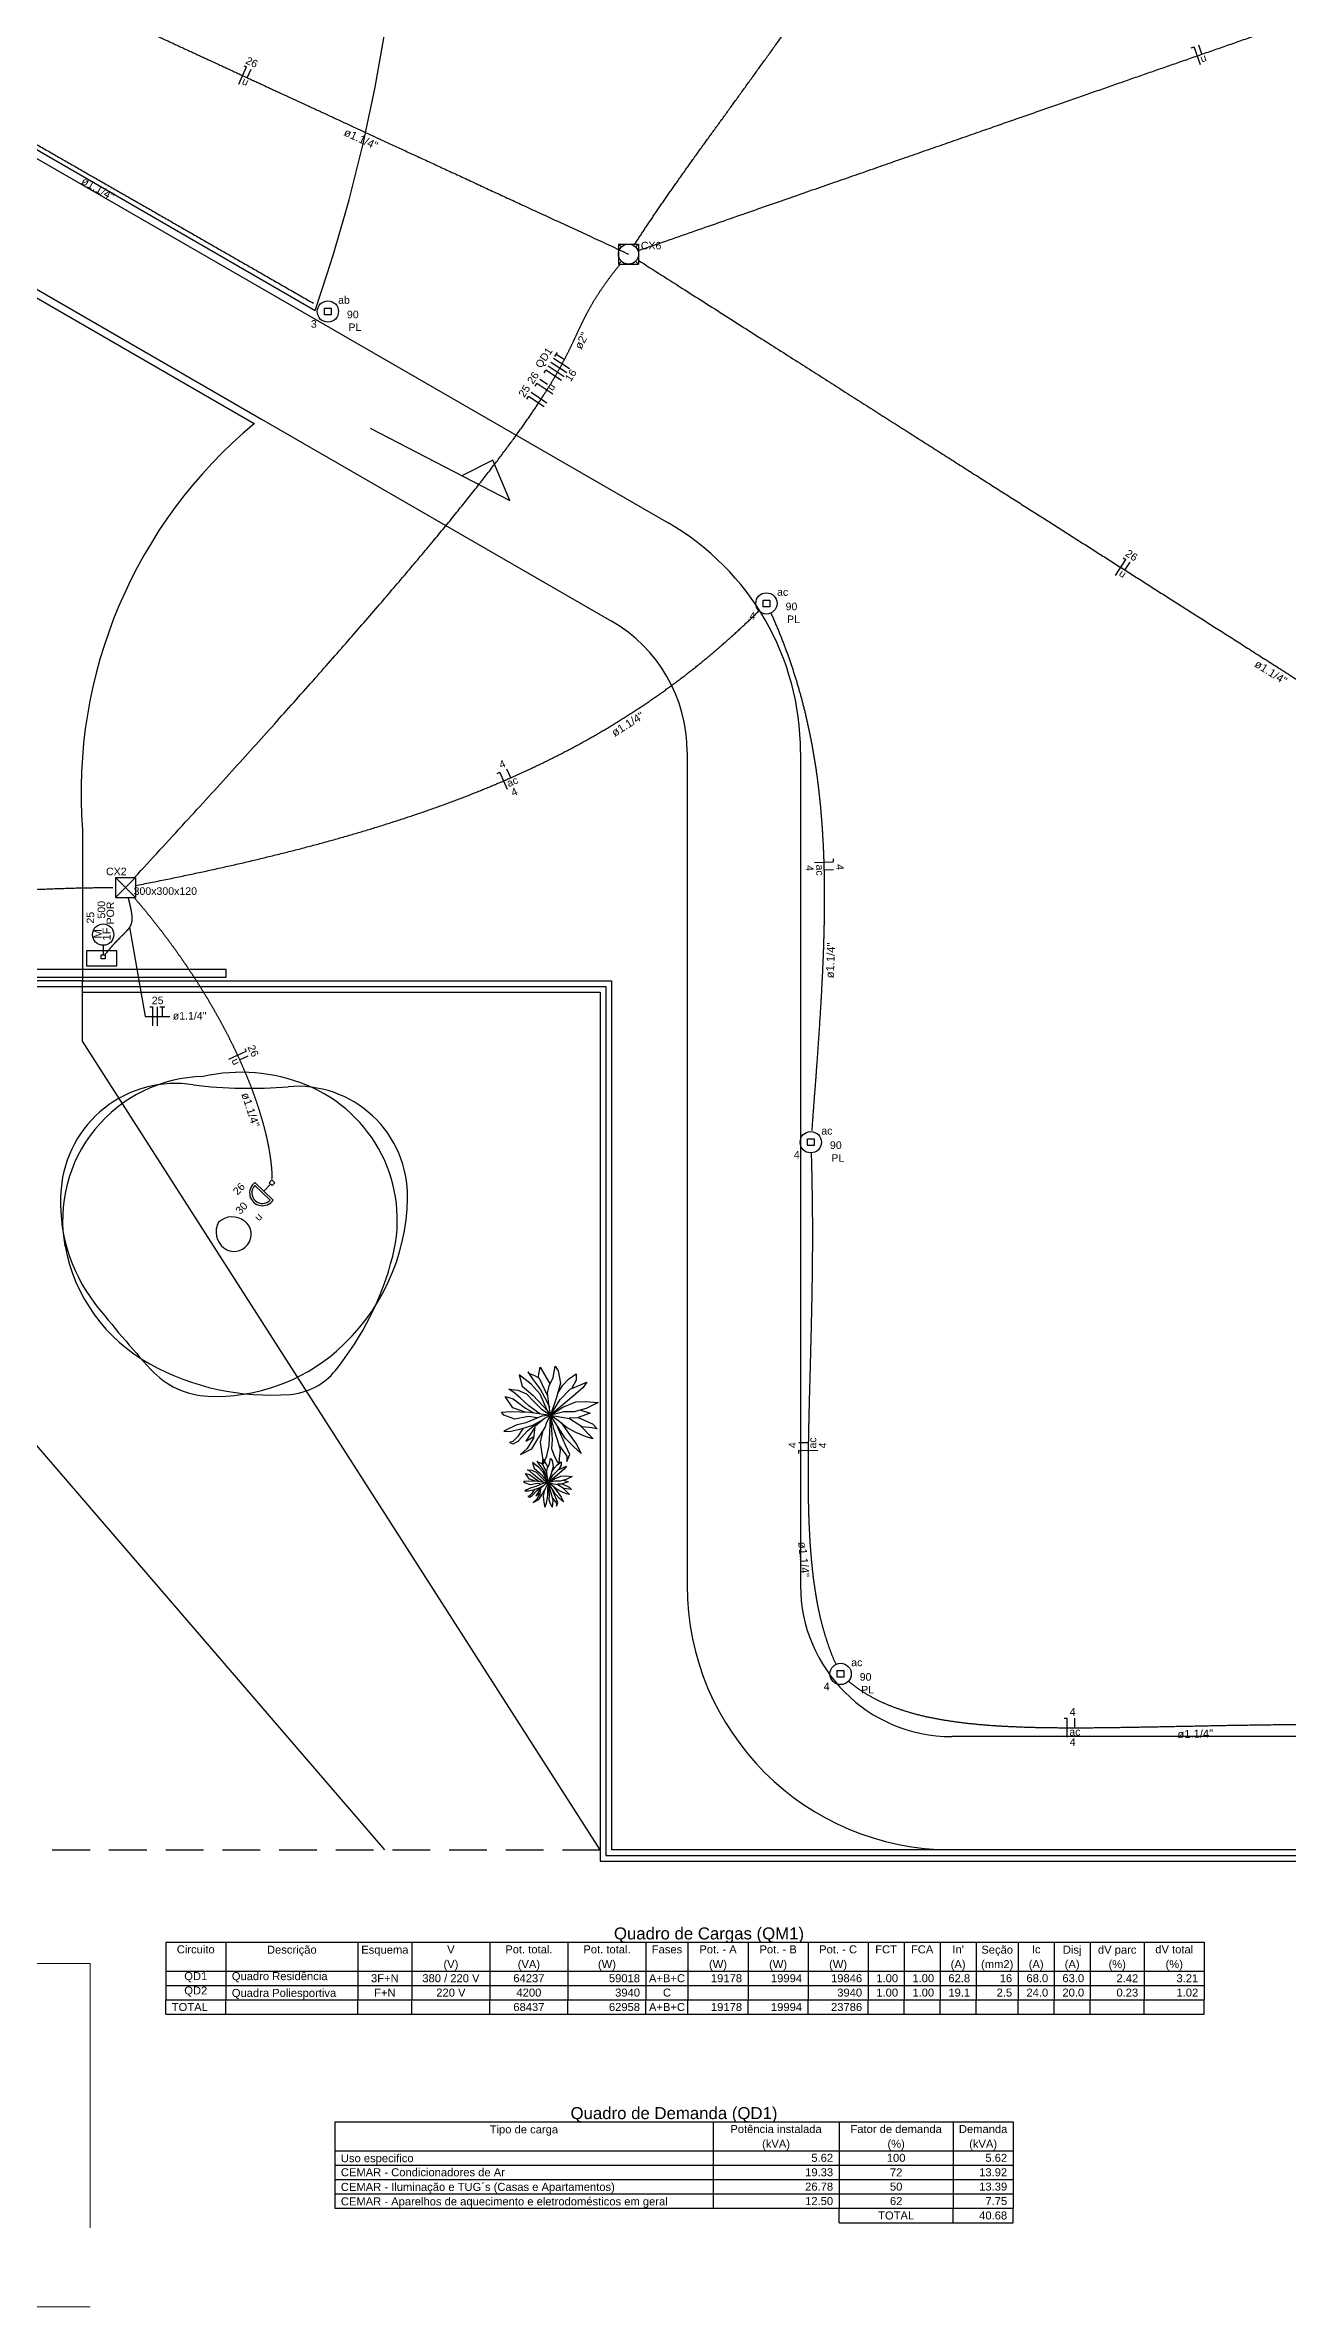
# Model space of a CAD drawing. Header units: millimetres. Extents: x -4.7 to 81.4, y -19.1 to 41.2.
# Drawn here: x 20 to 36.44, y -18.29 to 11.65 of the extents above; entities that cross this region are included whole.
import ezdxf

# ---------------------------------------------------------------- set-up
doc = ezdxf.new("R2010")
doc.units = ezdxf.units.MM
doc.header["$MEASUREMENT"] = 0
doc.linetypes.add('Dashed', pattern=[0.75, 0.5, -0.25])
doc.layers.get('0').update_dxf_attribs({"color": 1})
for name, color, linetype, lineweight in [('1', 1, 'Continuous', 30), ('2', 1, 'Continuous', 30), ('3', 1, 'Continuous', 30), ('DI-Linhas do quadro', 2, 'Continuous', 30), ('DI-Pontilhado', 2, 'Continuous', 20), ('DI-Textos do quadro', 2, 'Continuous', 20), ('DI-Título do quadro', 2, 'Continuous', 30), ('EL-Condutos', 4, 'Continuous', 30), ('EL-Fios', 2, 'Continuous', 30), ('EL-Pontos', 2, 'Continuous', 30), ('EL-Textos condutos', 2, 'Continuous', 30), ('EL-Textos fios', 2, 'Continuous', 30), ('EL-Textos pontos', 2, 'Continuous', 30), ('LAYOUT 2', 1, 'Continuous', 30), ('LOTE', 1, 'Continuous', 30), ('P-SIMBOL', 3, 'Continuous', 30), ('PROJECAO', 1, 'Continuous', 30)]:
    doc.layers.add(name, color=color, linetype=linetype, lineweight=lineweight)
doc.styles.add('Arial', font='arial.ttf')

msp = doc.modelspace()

# ---------------------------------------------------------------- linework, layer by layer
for centre, radius, start, end in [((22.126, -3.903), 1.899, 91.1676, 190.455), ((22.59, -4.249), 2.301, 68.1526, 102.615), ((21.722, -3.616), 1.52, 81.1087, 175.31), ((22.7, 3.853), 6.013, 262.9, 274.876), ((23.335, -3.59), 1.457, 359.075, 94.8756), ((22.729, -3.903), 1.927, 345.609, 68.1526), ((22.391, -3.671), 2.192, 175.31, 217.43), ((22.471, -4.127), 0.266, 51.6826, 133.043), ((22.048, -3.569), 2.744, 311.077, 359.075), ((22.523, -4.06), 0.266, 151.279, 232.679), ((22.498, -4.094), 0.224, 232.679, 51.6826), ((22.472, -3.839), 2.25, 190.455, 241.042), ((20.728, -3.389), 3.993, 321.159, 345.609), ((33.639, 5.258), 16.553, 218.31, 222.296), ((22.251, -3.802), 2.435, 267.688, 311.077), ((22.979, -2.921), 3.299, 241.042, 274.479), ((22.197, -5.152), 1.083, 222.296, 267.688), ((23.17, -5.356), 0.857, 274.479, 321.159)]:
    msp.add_arc(centre, radius, start, end)
at = {"layer": '1', "linetype": 'Continuous'}
for p, q in [((14.491, 13.377), (23.568, 8.136)), ((14.491, 13.261), (24.343, 7.573)), ((14.491, 11.529), (22.858, 6.698)), ((14.491, 11.414), (22.764, 6.637)), ((24.343, 7.573), (28.241, 5.323)), ((22.858, 6.698), (27.491, 4.023)), ((28.491, 2.291), (28.491, -8.739)), ((29.991, 2.291), (29.991, -8.739)), ((20.491, 1.261), (20.491, -0.739)), ((20.491, -0.739), (16.991, -0.739)), ((48.991, -10.739), (31.991, -10.739))]:
    msp.add_line(p, q, dxfattribs=at)
at = {"layer": '1'}
for p, q in [((26.426, -6.075), (26.267, -5.953)), ((26.267, -5.953), (26.309, -6.104)), ((26.411, -5.938), (26.384, -5.913)), ((26.384, -5.913), (26.452, -6.02)), ((26.477, -5.963), (26.411, -5.938)), ((26.539, -6.002), (26.477, -5.963)), ((26.52, -5.99), (26.545, -5.852)), ((26.545, -5.852), (26.672, -6.072)), ((26.719, -5.988), (26.745, -5.839)), ((26.745, -5.839), (26.786, -5.9)), ((26.786, -5.9), (26.814, -6.061)), ((26.919, -6.009), (27.023, -5.937)), ((27.023, -5.937), (27.023, -6.023)), ((26.184, -6.387), (26.081, -6.24)), ((26.081, -6.24), (26.191, -6.27)), ((26.195, -6.18), (26.13, -6.142)), ((26.13, -6.142), (26.251, -6.153)), ((26.191, -6.27), (26.353, -6.392)), ((26.282, -6.256), (26.195, -6.18)), ((26.251, -6.153), (26.364, -6.205)), ((26.397, -6.36), (26.282, -6.256)), ((26.309, -6.104), (26.45, -6.219)), ((26.364, -6.205), (26.468, -6.31)), ((26.545, -6.209), (26.426, -6.075)), ((26.45, -6.219), (26.65, -6.435)), ((26.452, -6.02), (26.547, -6.143)), ((26.642, -6.227), (26.539, -6.002)), ((26.635, -6.41), (26.545, -6.209)), ((26.547, -6.143), (26.632, -6.296)), ((26.641, -6.194), (26.665, -6.098)), ((26.661, -6.337), (26.641, -6.194)), ((26.665, -6.098), (26.719, -5.988)), ((26.981, -6.236), (26.682, -6.487)), ((26.764, -6.251), (26.682, -6.487)), ((26.682, -6.487), (26.811, -6.279)), ((26.814, -6.061), (26.764, -6.251)), ((26.779, -6.196), (26.847, -6.088)), ((26.811, -6.279), (26.944, -6.14)), ((26.847, -6.088), (26.919, -6.009)), ((26.944, -6.14), (27.165, -6.048)), ((27.023, -6.023), (26.965, -6.129)), ((27.112, -6.122), (26.981, -6.236)), ((27.165, -6.048), (27.112, -6.122)), ((26.034, -6.447), (26.156, -6.435)), ((26.065, -6.485), (26.034, -6.447)), ((26.209, -6.539), (26.065, -6.485)), ((26.156, -6.435), (26.411, -6.447)), ((26.349, -6.444), (26.184, -6.387)), ((26.392, -6.505), (26.209, -6.539)), ((26.353, -6.392), (26.452, -6.451)), ((26.569, -6.497), (26.357, -6.586)), ((26.378, -6.692), (26.51, -6.584)), ((26.512, -6.521), (26.392, -6.505)), ((26.543, -6.467), (26.397, -6.36)), ((26.411, -6.447), (26.682, -6.487)), ((26.448, -6.617), (26.578, -6.549)), ((26.468, -6.31), (26.56, -6.401)), ((26.603, -6.529), (26.475, -6.635)), ((26.56, -6.401), (26.682, -6.487)), ((26.682, -6.487), (26.569, -6.497)), ((26.682, -6.487), (26.603, -6.529)), ((26.611, -6.649), (26.634, -6.577)), ((26.632, -6.296), (26.668, -6.38)), ((26.634, -6.577), (26.682, -6.487)), ((26.682, -6.487), (26.635, -6.41)), ((26.682, -6.487), (26.661, -6.337)), ((26.673, -6.717), (26.682, -6.487)), ((26.682, -6.487), (26.847, -6.38)), ((26.86, -6.442), (26.682, -6.487)), ((26.682, -6.487), (26.936, -6.529)), ((26.795, -6.563), (26.682, -6.487)), ((26.879, -6.789), (26.682, -6.487)), ((26.682, -6.487), (26.704, -6.812)), ((26.732, -6.678), (26.682, -6.487)), ((26.889, -6.645), (26.795, -6.563)), ((26.847, -6.38), (27.02, -6.311)), ((26.997, -6.44), (26.86, -6.442)), ((27.051, -6.521), (26.93, -6.526)), ((26.936, -6.529), (27.104, -6.639)), ((27.155, -6.399), (26.997, -6.44)), ((27.02, -6.311), (27.146, -6.304)), ((27.207, -6.461), (27.051, -6.518)), ((27.051, -6.518), (27.237, -6.599)), ((27.083, -6.42), (27.207, -6.461)), ((27.146, -6.304), (27.313, -6.318)), ((27.313, -6.318), (27.155, -6.399)), ((26.093, -6.683), (26.065, -6.704)), ((26.065, -6.704), (26.161, -6.697)), ((26.228, -6.62), (26.093, -6.683)), ((26.183, -6.836), (26.139, -6.847)), ((26.139, -6.847), (26.191, -6.863)), ((26.161, -6.697), (26.31, -6.663)), ((26.245, -6.774), (26.183, -6.836)), ((26.191, -6.863), (26.256, -6.828)), ((26.357, -6.586), (26.228, -6.62)), ((26.323, -6.659), (26.245, -6.774)), ((26.256, -6.828), (26.378, -6.692)), ((26.31, -6.663), (26.448, -6.617)), ((26.473, -6.654), (26.357, -6.829)), ((26.357, -6.829), (26.464, -6.766)), ((26.459, -6.788), (26.373, -6.929)), ((26.435, -6.931), (26.514, -6.801)), ((26.475, -6.635), (26.459, -6.788)), ((26.514, -6.801), (26.551, -6.748)), ((26.576, -6.707), (26.548, -6.843)), ((26.548, -6.843), (26.566, -6.997)), ((26.551, -6.748), (26.611, -6.649)), ((26.665, -6.886), (26.669, -6.796)), ((26.669, -6.796), (26.673, -6.717)), ((26.704, -6.812), (26.697, -6.929)), ((26.779, -6.826), (26.732, -6.678)), ((26.882, -6.884), (26.757, -6.602)), ((26.816, -6.943), (26.779, -6.826)), ((26.825, -6.589), (26.945, -6.756)), ((26.985, -6.901), (26.879, -6.789)), ((27.02, -6.716), (26.889, -6.645)), ((26.945, -6.756), (27.022, -6.864)), ((27.166, -6.776), (27.02, -6.716)), ((27.022, -6.864), (27.088, -6.993)), ((27.072, -6.618), (27.246, -6.8)), ((27.228, -6.654), (27.104, -6.639)), ((27.246, -6.8), (27.166, -6.776)), ((27.301, -6.666), (27.228, -6.654)), ((27.237, -6.599), (27.301, -6.666)), ((26.373, -6.929), (26.284, -7.007)), ((26.284, -7.007), (26.435, -6.931)), ((26.525, -7.175), (26.445, -7.113)), ((26.445, -7.113), (26.466, -7.189)), ((26.517, -7.106), (26.503, -7.093)), ((26.503, -7.093), (26.537, -7.147)), ((26.55, -7.119), (26.517, -7.106)), ((26.584, -7.242), (26.525, -7.175)), ((26.537, -7.147), (26.585, -7.209)), ((26.581, -7.138), (26.55, -7.119)), ((26.566, -6.997), (26.589, -7.131)), ((26.572, -7.132), (26.584, -7.063)), ((26.633, -7.251), (26.581, -7.138)), ((26.584, -7.063), (26.647, -7.173)), ((26.589, -7.131), (26.633, -7.024)), ((26.633, -7.024), (26.665, -6.886)), ((26.644, -7.186), (26.671, -7.131)), ((26.671, -7.131), (26.684, -7.057)), ((26.684, -7.057), (26.704, -7.087)), ((26.718, -7.168), (26.693, -7.263)), ((26.697, -6.929), (26.727, -7.011)), ((26.701, -7.235), (26.735, -7.181)), ((26.704, -7.087), (26.718, -7.168)), ((26.727, -7.011), (26.772, -7.105)), ((26.735, -7.181), (26.771, -7.142)), ((26.771, -7.142), (26.823, -7.105)), ((26.772, -7.105), (26.797, -7.132)), ((26.783, -7.207), (26.894, -7.161)), ((26.823, -7.148), (26.794, -7.201)), ((26.797, -7.132), (26.803, -7.059)), ((26.8, -6.893), (26.897, -7.029)), ((26.803, -7.059), (26.816, -6.943)), ((26.823, -7.105), (26.823, -7.148)), ((26.894, -7.161), (26.867, -7.198)), ((26.939, -7.008), (26.882, -6.884)), ((26.897, -7.029), (26.899, -7.101)), ((26.899, -7.101), (26.939, -7.008)), ((27.088, -6.993), (26.985, -6.901)), ((26.328, -7.361), (26.389, -7.354)), ((26.344, -7.38), (26.328, -7.361)), ((26.416, -7.407), (26.344, -7.38)), ((26.358, -7.479), (26.344, -7.489)), ((26.403, -7.331), (26.352, -7.257)), ((26.352, -7.257), (26.407, -7.272)), ((26.425, -7.447), (26.358, -7.479)), ((26.409, -7.227), (26.377, -7.208)), ((26.377, -7.208), (26.437, -7.214)), ((26.389, -7.354), (26.517, -7.361)), ((26.392, -7.486), (26.467, -7.469)), ((26.486, -7.359), (26.403, -7.331)), ((26.407, -7.272), (26.488, -7.333)), ((26.452, -7.265), (26.409, -7.227)), ((26.508, -7.39), (26.416, -7.407)), ((26.49, -7.43), (26.425, -7.447)), ((26.473, -7.466), (26.434, -7.524)), ((26.437, -7.214), (26.494, -7.24)), ((26.51, -7.317), (26.452, -7.265)), ((26.466, -7.189), (26.536, -7.247)), ((26.467, -7.469), (26.535, -7.446)), ((26.488, -7.333), (26.537, -7.363)), ((26.596, -7.386), (26.49, -7.43)), ((26.548, -7.464), (26.49, -7.552)), ((26.494, -7.24), (26.546, -7.292)), ((26.5, -7.483), (26.566, -7.429)), ((26.567, -7.398), (26.508, -7.39)), ((26.583, -7.37), (26.51, -7.317)), ((26.517, -7.361), (26.652, -7.381)), ((26.535, -7.446), (26.601, -7.412)), ((26.536, -7.247), (26.637, -7.355)), ((26.549, -7.454), (26.541, -7.531)), ((26.546, -7.292), (26.591, -7.337)), ((26.613, -7.401), (26.549, -7.454)), ((26.629, -7.342), (26.584, -7.242)), ((26.585, -7.209), (26.627, -7.285)), ((26.587, -7.511), (26.617, -7.462)), ((26.591, -7.337), (26.652, -7.381)), ((26.652, -7.381), (26.596, -7.386)), ((26.652, -7.381), (26.613, -7.401)), ((26.617, -7.462), (26.629, -7.426)), ((26.627, -7.285), (26.645, -7.327)), ((26.652, -7.381), (26.629, -7.342)), ((26.629, -7.426), (26.652, -7.381)), ((26.632, -7.234), (26.644, -7.186)), ((26.642, -7.305), (26.632, -7.234)), ((26.652, -7.381), (26.642, -7.305)), ((26.648, -7.495), (26.652, -7.381)), ((26.802, -7.255), (26.652, -7.381)), ((26.693, -7.263), (26.652, -7.381)), ((26.652, -7.381), (26.717, -7.277)), ((26.652, -7.381), (26.735, -7.327)), ((26.741, -7.358), (26.652, -7.381)), ((26.652, -7.381), (26.78, -7.402)), ((26.709, -7.419), (26.652, -7.381)), ((26.751, -7.531), (26.652, -7.381)), ((26.652, -7.381), (26.664, -7.543)), ((26.677, -7.476), (26.652, -7.381)), ((26.701, -7.55), (26.677, -7.476)), ((26.753, -7.579), (26.69, -7.438)), ((26.756, -7.459), (26.709, -7.419)), ((26.717, -7.277), (26.783, -7.207)), ((26.724, -7.432), (26.784, -7.515)), ((26.735, -7.327), (26.821, -7.293)), ((26.81, -7.357), (26.741, -7.358)), ((26.821, -7.495), (26.756, -7.459)), ((26.837, -7.398), (26.776, -7.4)), ((26.78, -7.402), (26.864, -7.457)), ((26.867, -7.198), (26.802, -7.255)), ((26.889, -7.336), (26.81, -7.357)), ((26.821, -7.293), (26.885, -7.289)), ((26.915, -7.368), (26.837, -7.396)), ((26.837, -7.396), (26.93, -7.437)), ((26.848, -7.446), (26.934, -7.537)), ((26.853, -7.347), (26.915, -7.368)), ((26.925, -7.464), (26.864, -7.457)), ((26.885, -7.289), (26.968, -7.296)), ((26.968, -7.296), (26.889, -7.336)), ((26.962, -7.47), (26.925, -7.464)), ((26.93, -7.437), (26.962, -7.47)), ((26.344, -7.489), (26.392, -7.486)), ((26.403, -7.555), (26.381, -7.561)), ((26.381, -7.561), (26.407, -7.569)), ((26.434, -7.524), (26.403, -7.555)), ((26.407, -7.569), (26.439, -7.551)), ((26.439, -7.551), (26.5, -7.483)), ((26.498, -7.602), (26.454, -7.641)), ((26.454, -7.641), (26.529, -7.603)), ((26.49, -7.552), (26.543, -7.52)), ((26.541, -7.531), (26.498, -7.602)), ((26.529, -7.603), (26.568, -7.538)), ((26.568, -7.538), (26.587, -7.511)), ((26.599, -7.49), (26.586, -7.558)), ((26.586, -7.558), (26.595, -7.635)), ((26.595, -7.635), (26.606, -7.702)), ((26.606, -7.702), (26.628, -7.649)), ((26.628, -7.649), (26.644, -7.58)), ((26.644, -7.58), (26.646, -7.535)), ((26.646, -7.535), (26.648, -7.495)), ((26.664, -7.543), (26.66, -7.602)), ((26.66, -7.602), (26.675, -7.643)), ((26.675, -7.643), (26.697, -7.69)), ((26.697, -7.69), (26.71, -7.703)), ((26.719, -7.609), (26.701, -7.55)), ((26.71, -7.703), (26.713, -7.667)), ((26.711, -7.584), (26.76, -7.651)), ((26.713, -7.667), (26.719, -7.609)), ((26.804, -7.587), (26.751, -7.531)), ((26.781, -7.641), (26.753, -7.579)), ((26.76, -7.651), (26.761, -7.688)), ((26.761, -7.688), (26.781, -7.641)), ((26.784, -7.515), (26.822, -7.569)), ((26.856, -7.634), (26.804, -7.587)), ((26.895, -7.525), (26.821, -7.495)), ((26.822, -7.569), (26.856, -7.634)), ((26.934, -7.537), (26.895, -7.525))]:
    msp.add_line(p, q, dxfattribs=at)
at = {"layer": '1', "linetype": 'Continuous'}
for centre, radius, start, end in [((3.139, 15.21), 21.619, 340.9, 2.5214), ((26.82, 1.754), 6.348, 129.71, 184.45), ((26.491, 2.291), 3.5, 0, 60), ((26.491, 2.291), 2, 0, 60), ((31.991, -8.739), 3.5, 180, 270), ((31.991, -8.739), 2, 180, 270)]:
    msp.add_arc(centre, radius, start, end, dxfattribs=at)
at = {"layer": '2', "linetype": 'Continuous'}
for points in [[(22.391, -0.689), (22.391, -0.589), (18.591, -0.589), (18.591, -0.689), (22.391, -0.689)], [(20.943, -0.539), (20.943, -0.339), (20.543, -0.339), (20.543, -0.539), (20.943, -0.539)]]:
    msp.add_lwpolyline(points, close=True, dxfattribs=at)
at = {"layer": '3'}
for p, q in [((20.491, -0.889), (20.491, -0.739)), ((52.491, -12.239), (27.491, -12.239)), ((52.491, -12.239), (27.491, -12.239))]:
    msp.add_line(p, q, dxfattribs=at)
for points in [[(20.491, -0.889), (27.341, -0.889), (27.341, -12.389), (52.641, -12.389), (52.641, 39.411)], [(20.491, -0.739), (27.491, -0.739), (27.491, -12.239)]]:
    msp.add_lwpolyline(points, dxfattribs=at)
at = {"layer": 'DI-Linhas do quadro', "linetype": 'Continuous'}
for p, q in [((21.592, -13.462), (35.333, -13.462)), ((21.592, -13.462), (21.592, -14.225)), ((22.387, -13.462), (22.387, -14.225)), ((24.134, -13.462), (24.134, -14.225)), ((24.849, -13.462), (24.849, -14.225)), ((25.881, -13.462), (25.881, -14.225)), ((26.914, -13.462), (26.914, -14.225)), ((27.946, -13.462), (27.946, -14.225)), ((28.502, -13.462), (28.502, -14.225)), ((29.296, -13.462), (29.296, -14.225)), ((30.091, -13.462), (30.091, -14.225)), ((30.885, -13.462), (30.885, -14.225)), ((31.362, -13.462), (31.362, -14.225)), ((31.838, -13.462), (31.838, -14.225)), ((32.315, -13.462), (32.315, -14.225)), ((32.871, -13.462), (32.871, -14.225)), ((33.347, -13.462), (33.347, -14.225)), ((33.824, -13.462), (33.824, -14.225)), ((34.539, -13.462), (34.539, -14.225)), ((35.333, -13.462), (35.333, -14.225)), ((21.592, -13.843), (35.333, -13.843)), ((21.592, -14.034), (35.333, -14.034)), ((21.592, -14.225), (35.333, -14.225)), ((21.592, -14.415), (21.592, -14.225)), ((21.592, -14.415), (21.592, -14.225)), ((22.387, -14.415), (22.387, -14.225)), ((24.134, -14.415), (24.134, -14.225)), ((24.849, -14.415), (24.849, -14.225)), ((25.881, -14.415), (25.881, -14.225)), ((26.914, -14.415), (26.914, -14.225)), ((27.946, -14.415), (27.946, -14.225)), ((28.502, -14.415), (28.502, -14.225)), ((29.296, -14.415), (29.296, -14.225)), ((30.091, -14.415), (30.091, -14.225)), ((30.885, -14.415), (30.885, -14.225)), ((31.362, -14.415), (31.362, -14.225)), ((31.838, -14.415), (31.838, -14.225)), ((32.315, -14.415), (32.315, -14.225)), ((32.871, -14.415), (32.871, -14.225)), ((33.347, -14.415), (33.347, -14.225)), ((33.824, -14.415), (33.824, -14.225)), ((34.539, -14.415), (34.539, -14.225)), ((35.333, -14.415), (35.333, -14.225)), ((21.592, -14.415), (35.333, -14.415)), ((23.83, -15.84), (32.805, -15.84)), ((23.83, -15.84), (23.83, -16.983)), ((28.833, -15.84), (28.833, -16.983)), ((30.501, -15.84), (30.501, -16.983)), ((32.01, -15.84), (32.01, -16.983)), ((32.805, -15.84), (32.805, -16.983)), ((23.83, -16.221), (32.805, -16.221)), ((23.83, -16.412), (32.805, -16.412)), ((23.83, -16.602), (32.805, -16.602)), ((23.83, -16.793), (32.805, -16.793)), ((23.83, -16.983), (32.805, -16.983)), ((30.501, -17.174), (30.501, -16.983)), ((32.01, -17.174), (32.01, -16.983)), ((32.805, -17.174), (32.805, -16.983)), ((30.501, -17.174), (32.805, -17.174))]:
    msp.add_line(p, q, dxfattribs=at)
at = {"layer": 'DI-Pontilhado', "linetype": 'Dashed', "ltscale": 7}
msp.add_lwpolyline([(7.649, -18.286), (7.649, -13.743), (20.59, -13.743), (20.59, -18.286), (7.649, -18.286)], close=True, dxfattribs=at)
at = {"layer": 'EL-Condutos', "linetype": 'Dashed', "ltscale": 25}
for points, knots in [([(27.798, 9.012), (27.84, 9.077), (27.926, 9.209), (28.062, 9.41), (28.204, 9.618), (28.354, 9.832), (28.509, 10.051), (28.67, 10.276), (28.835, 10.504), (29.004, 10.737), (29.175, 10.974), (29.348, 11.212), (29.522, 11.454), (29.697, 11.696), (29.871, 11.94), (30.044, 12.184), (30.215, 12.428), (30.383, 12.671), (30.547, 12.913), (30.706, 13.153), (30.861, 13.391), (31.009, 13.625), (31.15, 13.856), (31.283, 14.083), (31.408, 14.305), (31.523, 14.522), (31.628, 14.733), (31.723, 14.937), (31.805, 15.134), (31.875, 15.324), (31.932, 15.505), (31.959, 15.625), (31.973, 15.683)], [0, 0, 0, 0, 0.231619, 0.474015, 0.726288, 0.987524, 1.256799, 1.533184, 1.815741, 2.103531, 2.395613, 2.691043, 2.988881, 3.288184, 3.588013, 3.887434, 4.185513, 4.481325, 4.773951, 5.062482, 5.346018, 5.623675, 5.894584, 6.157899, 6.4128, 6.658502, 6.894265, 7.119405, 7.333316, 7.535494, 7.72557, 7.903368, 7.903368, 7.903368, 7.903368]), ([(27.851, 8.929), (28.089, 9.012), (28.548, 9.172), (29.216, 9.405), (29.841, 9.623), (30.428, 9.827), (30.979, 10.019), (31.497, 10.2), (31.986, 10.37), (32.45, 10.532), (32.891, 10.686), (33.312, 10.833), (33.718, 10.974), (34.111, 11.111), (34.494, 11.245), (34.871, 11.376), (35.245, 11.506), (35.619, 11.637), (35.997, 11.769), (36.381, 11.903), (36.776, 12.04), (37.184, 12.183), (37.609, 12.331), (38.054, 12.486), (38.522, 12.649), (39.017, 12.821), (39.541, 13.004), (40.098, 13.198), (40.691, 13.405), (41.324, 13.626), (42, 13.862), (42.465, 14.024), (42.706, 14.107)], [0, 0, 0, 0, 0.75411, 1.460049, 2.12128, 2.741267, 3.323474, 3.871364, 4.388401, 4.878049, 5.343771, 5.789031, 6.217292, 6.632019, 7.036674, 7.434722, 7.829626, 8.22485, 8.623857, 9.030112, 9.447077, 9.878216, 10.326994, 10.796873, 11.291317, 11.813791, 12.367757, 12.956679, 13.584022, 14.253247, 14.96782, 15.731204, 15.731204, 15.731204, 15.731204]), ([(14.162, 13.614), (14.277, 13.548), (14.503, 13.418), (14.84, 13.225), (15.171, 13.035), (15.497, 12.848), (15.818, 12.664), (16.135, 12.482), (16.448, 12.303), (16.757, 12.125), (17.063, 11.95), (17.366, 11.776), (17.667, 11.603), (17.967, 11.431), (18.265, 11.26), (18.562, 11.09), (18.859, 10.92), (19.156, 10.749), (19.453, 10.579), (19.75, 10.408), (20.05, 10.236), (20.35, 10.064), (20.653, 9.89), (20.959, 9.715), (21.268, 9.538), (21.58, 9.359), (21.895, 9.178), (22.216, 8.994), (22.541, 8.807), (22.871, 8.618), (23.207, 8.425), (23.432, 8.296), (23.546, 8.231)], [0, 0, 0, 0, 0.39529, 0.7835, 1.165132, 1.540689, 1.910673, 2.275585, 2.635929, 2.992208, 3.344922, 3.694574, 4.041668, 4.386705, 4.730187, 5.072617, 5.414497, 5.756329, 6.098616, 6.441861, 6.786564, 7.13323, 7.48236, 7.834456, 8.19002, 8.549556, 8.913565, 9.28255, 9.657013, 10.037456, 10.424382, 10.818293, 10.818293, 10.818293, 10.818293]), ([(17.684, 13.523), (17.842, 13.45), (18.148, 13.308), (18.593, 13.102), (19.01, 12.909), (19.402, 12.728), (19.77, 12.558), (20.117, 12.397), (20.444, 12.245), (20.755, 12.101), (21.051, 11.964), (21.335, 11.833), (21.608, 11.707), (21.873, 11.584), (22.133, 11.464), (22.388, 11.346), (22.641, 11.229), (22.895, 11.111), (23.152, 10.992), (23.414, 10.871), (23.683, 10.747), (23.96, 10.618), (24.25, 10.484), (24.553, 10.344), (24.871, 10.197), (25.208, 10.041), (25.565, 9.876), (25.943, 9.701), (26.347, 9.514), (26.777, 9.315), (27.236, 9.103), (27.552, 8.957), (27.715, 8.881)], [0, 0, 0, 0, 0.522475, 1.01194, 1.470795, 1.901437, 2.306265, 2.687677, 3.048072, 3.389848, 3.715403, 4.027137, 4.327447, 4.618731, 4.903389, 5.183818, 5.462417, 5.741585, 6.02372, 6.311219, 6.606483, 6.911908, 7.229894, 7.562839, 7.913142, 8.2832, 8.675412, 9.092176, 9.535892, 10.008957, 10.51377, 11.052729, 11.052729, 11.052729, 11.052729]), ([(21.179, 0.63), (21.403, 0.873), (21.834, 1.341), (22.451, 2.018), (23.014, 2.643), (23.526, 3.218), (23.99, 3.745), (24.409, 4.228), (24.784, 4.668), (25.12, 5.068), (25.417, 5.43), (25.679, 5.758), (25.909, 6.053), (26.109, 6.318), (26.282, 6.555), (26.43, 6.767), (26.556, 6.956), (26.663, 7.125), (26.754, 7.277), (26.83, 7.413), (26.894, 7.536), (26.95, 7.65), (27, 7.755), (27.046, 7.855), (27.092, 7.952), (27.139, 8.048), (27.191, 8.147), (27.25, 8.25), (27.319, 8.36), (27.4, 8.479), (27.496, 8.611), (27.568, 8.701), (27.606, 8.749)], [0, 0, 0, 0, 0.99315, 1.907913, 2.747915, 3.516783, 4.218144, 4.85563, 5.432873, 5.953506, 6.421169, 6.8395, 7.212145, 7.542748, 7.834959, 8.092428, 8.318801, 8.51772, 8.692809, 8.847667, 8.985854, 9.110871, 9.226161, 9.335106, 9.441065, 9.547414, 9.657593, 9.775137, 9.903666, 10.046868, 10.208465, 10.392187, 10.392187, 10.392187, 10.392187]), ([(27.844, 8.799), (28.049, 8.668), (28.446, 8.416), (29.023, 8.048), (29.563, 7.704), (30.07, 7.382), (30.546, 7.079), (30.994, 6.793), (31.417, 6.524), (31.817, 6.269), (32.198, 6.026), (32.563, 5.794), (32.913, 5.571), (33.253, 5.355), (33.584, 5.144), (33.91, 4.937), (34.234, 4.731), (34.558, 4.525), (34.884, 4.316), (35.217, 4.105), (35.559, 3.887), (35.912, 3.662), (36.279, 3.428), (36.664, 3.183), (37.069, 2.926), (37.497, 2.653), (37.95, 2.365), (38.432, 2.058), (38.946, 1.731), (39.493, 1.382), (40.078, 1.01), (40.48, 0.754), (40.688, 0.622)], [0, 0, 0, 0, 0.72932, 1.412082, 2.051635, 2.65133, 3.214515, 3.744541, 4.244757, 4.718513, 5.169159, 5.600044, 6.014518, 6.415931, 6.807632, 7.192972, 7.575299, 7.957964, 8.344316, 8.737704, 9.14148, 9.558992, 9.99359, 10.448623, 10.927442, 11.433396, 11.969835, 12.540108, 13.147566, 13.795557, 14.487432, 15.22654, 15.22654, 15.22654, 15.22654]), ([(21.191, 0.524), (21.326, 0.55), (21.591, 0.603), (21.982, 0.684), (22.362, 0.767), (22.731, 0.852), (23.089, 0.939), (23.436, 1.027), (23.772, 1.118), (24.099, 1.211), (24.416, 1.307), (24.724, 1.405), (25.023, 1.506), (25.313, 1.609), (25.595, 1.716), (25.869, 1.826), (26.135, 1.94), (26.394, 2.057), (26.646, 2.178), (26.891, 2.302), (27.131, 2.431), (27.364, 2.564), (27.591, 2.701), (27.813, 2.842), (28.03, 2.988), (28.242, 3.139), (28.451, 3.295), (28.655, 3.456), (28.855, 3.622), (29.052, 3.794), (29.246, 3.971), (29.373, 4.093), (29.436, 4.154)], [0, 0, 0, 0, 0.411225, 0.811005, 1.199733, 1.577807, 1.945634, 2.303623, 2.652195, 2.991775, 3.322797, 3.645705, 3.96095, 4.268991, 4.570298, 4.865349, 5.15463, 5.438636, 5.71787, 5.992842, 6.264069, 6.53207, 6.797372, 7.060502, 7.321987, 7.582356, 7.842132, 8.101837, 8.361985, 8.623084, 8.885632, 9.150118, 9.150118, 9.150118, 9.150118]), ([(29.599, 4.129), (29.629, 4.061), (29.689, 3.925), (29.77, 3.72), (29.845, 3.515), (29.913, 3.309), (29.975, 3.103), (30.031, 2.895), (30.08, 2.687), (30.124, 2.478), (30.163, 2.268), (30.197, 2.056), (30.225, 1.843), (30.249, 1.628), (30.268, 1.411), (30.283, 1.192), (30.294, 0.971), (30.302, 0.747), (30.305, 0.521), (30.306, 0.292), (30.303, 0.061), (30.298, -0.174), (30.29, -0.412), (30.279, -0.653), (30.267, -0.898), (30.252, -1.146), (30.236, -1.398), (30.218, -1.654), (30.2, -1.914), (30.18, -2.179), (30.159, -2.448), (30.146, -2.628), (30.139, -2.72)], [0, 0, 0, 0, 0.223168, 0.443734, 0.662128, 0.878769, 1.094069, 1.308426, 1.522224, 1.735835, 1.949615, 2.163904, 2.379025, 2.595285, 2.812977, 3.032374, 3.253738, 3.477312, 3.703328, 3.932005, 4.163549, 4.398155, 4.636009, 4.877288, 5.12216, 5.370789, 5.623331, 5.87994, 6.140764, 6.405949, 6.67564, 6.94998, 6.94998, 6.94998, 6.94998]), ([(13.123, -0.834), (13.133, -0.812), (13.155, -0.763), (13.222, -0.7), (13.31, -0.636), (13.423, -0.574), (13.559, -0.511), (13.718, -0.448), (13.898, -0.387), (14.097, -0.325), (14.315, -0.265), (14.55, -0.206), (14.801, -0.148), (15.067, -0.091), (15.347, -0.037), (15.638, 0.017), (15.94, 0.068), (16.252, 0.117), (16.572, 0.164), (16.898, 0.209), (17.231, 0.251), (17.568, 0.29), (17.907, 0.327), (18.249, 0.36), (18.591, 0.39), (18.932, 0.417), (19.271, 0.44), (19.607, 0.46), (19.938, 0.476), (20.263, 0.488), (20.581, 0.496), (20.79, 0.497), (20.893, 0.498)], [0, 0, 0, 0, 0.072024, 0.160445, 0.26874, 0.398012, 0.548261, 0.718947, 0.90925, 1.118187, 1.344681, 1.587593, 1.845744, 2.117925, 2.402912, 2.699464, 3.00633, 3.322253, 3.64597, 3.976214, 4.311714, 4.6512, 4.993397, 5.337034, 5.680837, 6.023535, 6.363858, 6.70054, 7.032316, 7.357928, 7.676122, 7.985655, 7.985655, 7.985655, 7.985655]), ([(21.093, 0.365), (21.097, 0.35), (21.104, 0.321), (21.114, 0.279), (21.123, 0.241), (21.13, 0.206), (21.136, 0.174), (21.14, 0.145), (21.143, 0.119), (21.144, 0.095), (21.144, 0.073), (21.142, 0.052), (21.139, 0.033), (21.134, 0.015), (21.127, -0.001), (21.119, -0.018), (21.11, -0.033), (21.099, -0.049), (21.086, -0.064), (21.072, -0.08), (21.057, -0.097), (21.039, -0.114), (21.021, -0.133), (21, -0.153), (20.979, -0.174), (20.955, -0.198), (20.931, -0.224), (20.904, -0.252), (20.876, -0.283), (20.847, -0.318), (20.816, -0.355), (20.795, -0.381), (20.784, -0.395)], [0, 0, 0, 0, 0.0470426, 0.089973, 0.1290555, 0.1645601, 0.1967645, 0.2259576, 0.2524432, 0.2765439, 0.2986054, 0.3189995, 0.338123, 0.3563917, 0.3742277, 0.3920418, 0.4102169, 0.4290967, 0.4489828, 0.470138, 0.4927949, 0.517164, 0.5434423, 0.5718203, 0.6024866, 0.6356318, 0.6714507, 0.7101437, 0.7519175, 0.7969853, 0.8455662, 0.8978858, 0.8978858, 0.8978858, 0.8978858]), ([(21.175, 0.363), (21.213, 0.319), (21.288, 0.231), (21.398, 0.096), (21.504, -0.039), (21.607, -0.174), (21.707, -0.31), (21.803, -0.446), (21.896, -0.582), (21.985, -0.718), (22.071, -0.854), (22.153, -0.989), (22.232, -1.124), (22.307, -1.258), (22.378, -1.391), (22.446, -1.523), (22.51, -1.654), (22.57, -1.783), (22.626, -1.911), (22.679, -2.037), (22.728, -2.162), (22.773, -2.284), (22.813, -2.404), (22.85, -2.522), (22.883, -2.637), (22.912, -2.749), (22.937, -2.859), (22.958, -2.966), (22.974, -3.069), (22.987, -3.169), (22.995, -3.266), (22.997, -3.329), (22.998, -3.36)], [0, 0, 0, 0, 0.174756, 0.348089, 0.519904, 0.690105, 0.858594, 1.025271, 1.190034, 1.352778, 1.513399, 1.67179, 1.827845, 1.981456, 2.132514, 2.280913, 2.426543, 2.569299, 2.709075, 2.845764, 2.979267, 3.109481, 3.236311, 3.359664, 3.479453, 3.595594, 3.708015, 3.81665, 3.921444, 4.022356, 4.119361, 4.212455, 4.212455, 4.212455, 4.212455]), ([(30.132, -3.016), (30.135, -3.12), (30.14, -3.325), (30.145, -3.63), (30.148, -3.929), (30.148, -4.221), (30.146, -4.508), (30.142, -4.789), (30.137, -5.064), (30.131, -5.333), (30.124, -5.596), (30.118, -5.853), (30.111, -6.105), (30.104, -6.35), (30.099, -6.59), (30.094, -6.823), (30.091, -7.051), (30.09, -7.273), (30.091, -7.49), (30.095, -7.7), (30.101, -7.905), (30.111, -8.104), (30.124, -8.298), (30.141, -8.485), (30.162, -8.668), (30.188, -8.844), (30.218, -9.015), (30.254, -9.18), (30.296, -9.34), (30.344, -9.494), (30.397, -9.643), (30.439, -9.738), (30.46, -9.786)], [0, 0, 0, 0, 0.310984, 0.615868, 0.9147, 1.207519, 1.49436, 1.775248, 2.050206, 2.31925, 2.582392, 2.839642, 3.091009, 3.3365, 3.576124, 3.809893, 4.037824, 4.259941, 4.476276, 4.686874, 4.891796, 5.091118, 5.284943, 5.473399, 5.656645, 5.834877, 6.008337, 6.177313, 6.342149, 6.50325, 6.661089, 6.816208, 6.816208, 6.816208, 6.816208]), ([(30.626, -10.007), (30.666, -10.038), (30.745, -10.102), (30.874, -10.184), (31.012, -10.259), (31.159, -10.325), (31.315, -10.382), (31.48, -10.433), (31.654, -10.476), (31.838, -10.512), (32.032, -10.542), (32.235, -10.567), (32.449, -10.587), (32.673, -10.601), (32.906, -10.612), (33.151, -10.619), (33.406, -10.622), (33.671, -10.623), (33.948, -10.621), (34.236, -10.617), (34.534, -10.612), (34.844, -10.606), (35.166, -10.6), (35.499, -10.593), (35.844, -10.587), (36.201, -10.582), (36.569, -10.578), (36.95, -10.576), (37.344, -10.576), (37.749, -10.58), (38.168, -10.586), (38.451, -10.593), (38.595, -10.596)], [0, 0, 0, 0, 0.151227, 0.304142, 0.460135, 0.620463, 0.786234, 0.958412, 1.137818, 1.325149, 1.520991, 1.725834, 1.940091, 2.164109, 2.398182, 2.642562, 2.897466, 3.163086, 3.439594, 3.727146, 4.025889, 4.335962, 4.657501, 4.990641, 5.335516, 5.692264, 6.061027, 6.441952, 6.835191, 7.240905, 7.659262, 8.090438, 8.090438, 8.090438, 8.090438])]:
    msp.add_open_spline(points, degree=3, knots=knots, dxfattribs=at)
at = {"layer": 'EL-Fios'}
for p, q in [((22.624, 11.374), (22.662, 11.357)), ((35.159, 11.609), (35.198, 11.623)), ((35.281, 11.387), (35.198, 11.623)), ((35.302, 11.527), (35.261, 11.645)), ((22.557, 11.13), (22.662, 11.357)), ((22.67, 11.215), (22.722, 11.329)), ((26.932, 7.363), (26.723, 7.5)), ((26.739, 7.524), (26.776, 7.58)), ((26.862, 7.484), (26.757, 7.552)), ((26.645, 7.153), (26.54, 7.222)), ((26.597, 7.308), (26.62, 7.343)), ((26.829, 7.206), (26.62, 7.343)), ((26.863, 7.258), (26.654, 7.396)), ((26.898, 7.31), (26.689, 7.448)), ((26.369, 6.961), (26.392, 6.995)), ((26.6, 6.858), (26.392, 6.995)), ((26.635, 6.91), (26.426, 7.048)), ((26.481, 7.131), (26.504, 7.166)), ((26.713, 7.029), (26.504, 7.166)), ((34.16, 4.629), (34.295, 4.84)), ((34.26, 4.862), (34.295, 4.84)), ((34.284, 4.699), (34.351, 4.804)), ((25.975, 2.008), (26.013, 2.024)), ((26.112, 1.795), (26.013, 2.024)), ((26.156, 1.95), (26.107, 2.065)), ((30.174, 0.828), (30.424, 0.836)), ((30.302, 0.73), (30.427, 0.734)), ((30.422, 0.878), (30.424, 0.836)), ((21.381, -1.083), (21.423, -1.083)), ((21.423, -1.333), (21.423, -1.083)), ((21.485, -1.333), (21.485, -1.083)), ((21.514, -1.083), (21.581, -1.083)), ((21.548, -1.208), (21.548, -1.083)), ((22.428, -1.775), (22.655, -1.669)), ((22.57, -1.782), (22.683, -1.729)), ((22.637, -1.631), (22.655, -1.669)), ((30.094, -6.853), (29.969, -6.852)), ((29.967, -6.995), (29.968, -6.954)), ((30.218, -6.956), (29.968, -6.954)), ((33.479, -10.497), (33.521, -10.497)), ((33.521, -10.747), (33.521, -10.497)), ((33.622, -10.622), (33.622, -10.497))]:
    msp.add_line(p, q, dxfattribs=at)
at = {"layer": 'EL-Pontos'}
msp.add_circle((27.715, 8.881), 0.133, dxfattribs=at)
at = {"layer": 'EL-Textos fios'}
for p, q in [((21.114, -0.027), (21.319, -1.208)), ((21.319, -1.208), (21.644, -1.208))]:
    msp.add_line(p, q, dxfattribs=at)
at = {"layer": 'LAYOUT 2', "linetype": 'Continuous'}
for p, q in [((24.298, 6.575), (26.143, 5.618)), ((25.921, 6.155), (25.511, 5.946)), ((26.143, 5.618), (25.921, 6.155))]:
    msp.add_line(p, q, dxfattribs=at)
at = {"layer": 'LOTE', "color": 8, "linetype": 'Dashed'}
msp.add_lwpolyline([(-4.659, -0.889), (-4.659, -12.239), (27.341, -12.239)], dxfattribs=at)
at = {"layer": 'LOTE', "linetype": 'Continuous'}
msp.add_lwpolyline([(27.341, -12.239), (20.491, -1.534), (20.491, -1.534), (20.491, -0.889)], dxfattribs=at)
at = {"layer": 'LOTE', "color": 8, "linetype": 'Continuous'}
msp.add_lwpolyline([(24.49, -12.239), (17.154, -3.714), (17.154, -3.714)], dxfattribs=at)
at = {"layer": 'P-SIMBOL'}
for p, q in [((27.582, 9.014), (27.847, 9.014)), ((27.582, 9.014), (27.582, 8.749)), ((27.582, 9.014), (27.622, 8.975)), ((27.847, 9.014), (27.808, 8.974)), ((27.847, 9.014), (27.847, 8.749)), ((27.621, 8.788), (27.582, 8.749)), ((27.582, 8.749), (27.847, 8.749)), ((27.809, 8.789), (27.847, 8.749)), ((23.693, 8.166), (23.781, 8.166)), ((23.693, 8.077), (23.693, 8.166)), ((23.781, 8.166), (23.781, 8.077)), ((23.781, 8.077), (23.693, 8.077)), ((29.496, 4.301), (29.585, 4.301)), ((29.496, 4.212), (29.496, 4.301)), ((29.585, 4.212), (29.496, 4.212)), ((29.585, 4.301), (29.585, 4.212)), ((20.925, 0.63), (21.19, 0.63)), ((20.925, 0.63), (20.925, 0.365)), ((20.925, 0.63), (21.19, 0.365)), ((21.19, 0.63), (20.925, 0.365)), ((21.19, 0.63), (21.19, 0.365)), ((20.925, 0.365), (21.19, 0.365)), ((20.764, -0.266), (20.764, -0.394)), ((20.738, -0.394), (20.791, -0.394)), ((20.738, -0.447), (20.738, -0.394)), ((20.791, -0.447), (20.738, -0.447)), ((20.791, -0.394), (20.791, -0.447)), ((30.083, -2.829), (30.171, -2.829)), ((30.083, -2.917), (30.083, -2.829)), ((30.171, -2.917), (30.083, -2.917)), ((30.171, -2.829), (30.171, -2.917)), ((23.014, -3.639), (22.77, -3.408)), ((22.975, -3.641), (22.77, -3.447)), ((22.892, -3.523), (22.98, -3.43)), ((22.961, -3.412), (22.997, -3.373)), ((23, -3.448), (22.961, -3.412)), ((22.997, -3.373), (23.036, -3.41)), ((23.036, -3.41), (23, -3.448)), ((30.477, -9.866), (30.566, -9.866)), ((30.477, -9.954), (30.477, -9.866)), ((30.566, -9.866), (30.566, -9.954)), ((30.566, -9.954), (30.477, -9.954))]:
    msp.add_line(p, q, dxfattribs=at)
for centre in [(23.737, 8.121), (29.54, 4.257), (20.764, -0.125), (30.127, -2.873), (30.521, -9.91)]:
    msp.add_circle(centre, 0.141, dxfattribs=at)
for radius, start, end in [(0.17, 126.898, 326.372), (0.141, 136.635, 316.635)]:
    msp.add_arc((22.872, -3.544), radius, start, end, dxfattribs=at)
at = {"layer": 'PROJECAO'}
msp.add_lwpolyline([(14.991, -0.814), (27.416, -0.814), (27.416, -12.314), (52.566, -12.314), (52.566, 39.336), (-4.584, 39.336), (-4.584, -0.814), (14.991, -0.814)], dxfattribs=at)

# ---------------------------------------------------------------- texts
at = {"layer": 'DI-Textos do quadro', "line_spacing_factor": 0.798, "style": 'Arial'}
for s, insert, char_height, width, attachment_point in [('Circuito', (21.989, -13.61), 0.1059, 1.01664, 8), ('Descrição', (23.26, -13.645), 0.1059, 1.14372, 8), ('Esquema', (24.491, -13.645), 0.1059, 0.88956, 8), ('(V)', (25.365, -13.836), 0.1059, 0.38124, 8), ('V', (25.365, -13.61), 0.106, 0.12708, 8), ('Pot. total.', (26.397, -13.61), 0.1059, 1.39788, 8), ('(VA)', (26.397, -13.836), 0.1059, 0.50832, 8), ('Pot. total.', (27.43, -13.61), 0.1059, 1.39788, 8), ('(W)', (27.43, -13.836), 0.1059, 0.38124, 8), ('Fases', (28.224, -13.61), 0.1059, 0.6354, 8), ('Pot. - A', (28.899, -13.61), 0.1059, 1.01664, 8), ('(W)', (28.899, -13.836), 0.1059, 0.38124, 8), ('Pot. - B', (29.694, -13.61), 0.1059, 1.01664, 8), ('(W)', (29.694, -13.836), 0.1059, 0.38124, 8), ('Pot. - C', (30.488, -13.61), 0.1059, 1.01664, 8), ('(W)', (30.488, -13.836), 0.1059, 0.38124, 8), ('FCT', (31.123, -13.61), 0.1059, 0.38124, 8), ('FCA', (31.6, -13.61), 0.1059, 0.38124, 8), ('(A)', (32.076, -13.836), 0.1059, 0.38124, 8), ("In'", (32.076, -13.61), 0.1059, 0.38124, 8), ('(mm2)', (32.593, -13.836), 0.1059, 0.6354, 8), ('Seção', (32.593, -13.645), 0.1059, 0.6354, 8), ('(A)', (33.109, -13.836), 0.1059, 0.38124, 8), ('Ic', (33.109, -13.61), 0.1059, 0.25416, 8), ('Disj', (33.585, -13.645), 0.1059, 0.50832, 8), ('(A)', (33.585, -13.836), 0.1059, 0.38124, 8), ('dV parc', (34.181, -13.645), 0.1059, 0.88956, 8), ('(%)', (34.181, -13.836), 0.1059, 0.38124, 8), ('dV total', (34.936, -13.61), 0.1059, 1.01664, 8), ('(%)', (34.936, -13.836), 0.1059, 0.38124, 8), ('QD1', (21.989, -13.992), 0.1059, 0.38124, 8), ('QD2', (21.989, -14.182), 0.1059, 0.38124, 8), ('Quadro Residência', (22.466, -13.992), 0.1059, 2.16036, 7), ('3F+N', (24.491, -13.992), 0.1059, 0.50832, 8), ('380 / 220 V', (25.365, -13.992), 0.1059, 1.39788, 8), ('64237', (26.397, -13.992), 0.1059, 0.6354, 8), ('59018', (27.867, -13.992), 0.1059, 0.6354, 9), ('A+B+C', (28.224, -13.992), 0.1059, 0.6354, 8), ('19178', (29.217, -13.992), 0.1059, 0.6354, 9), ('19994', (30.011, -13.992), 0.1059, 0.6354, 9), ('19846', (30.806, -13.992), 0.1059, 0.6354, 9), ('1.00', (31.282, -13.992), 0.1059, 0.50832, 9), ('1.00', (31.759, -13.992), 0.1059, 0.50832, 9), ('62.8', (32.235, -13.992), 0.1059, 0.50832, 9), ('16', (32.791, -13.992), 0.1059, 0.25416, 9), ('68.0', (33.268, -13.992), 0.1059, 0.50832, 9), ('63.0', (33.744, -13.992), 0.1059, 0.50832, 9), ('2.42', (34.459, -13.992), 0.1059, 0.50832, 9), ('3.21', (35.253, -13.992), 0.1059, 0.50832, 9), ('TOTAL', (21.672, -14.373), 0.1059, 0.6354, 7), ('Quadra Poliesportiva', (22.466, -14.217), 0.1059, 2.5416, 7), ('F+N', (24.491, -14.182), 0.1059, 0.38124, 8), ('220 V', (25.365, -14.182), 0.1059, 0.6354, 8), ('68437', (26.397, -14.373), 0.1059, 0.6354, 8), ('4200', (26.397, -14.182), 0.1059, 0.50832, 8), ('62958', (27.867, -14.373), 0.1059, 0.6354, 9), ('3940', (27.867, -14.182), 0.1059, 0.50832, 9), ('A+B+C', (28.224, -14.373), 0.1059, 0.6354, 8), ('C', (28.224, -14.182), 0.106, 0.12708, 8), ('19178', (29.217, -14.373), 0.1059, 0.6354, 9), ('19994', (30.011, -14.373), 0.1059, 0.6354, 9), ('23786', (30.806, -14.373), 0.1059, 0.6354, 9), ('3940', (30.806, -14.182), 0.1059, 0.50832, 9), ('1.00', (31.282, -14.182), 0.1059, 0.50832, 9), ('1.00', (31.759, -14.182), 0.1059, 0.50832, 9), ('19.1', (32.235, -14.182), 0.1059, 0.50832, 9), ('2.5', (32.791, -14.182), 0.1059, 0.38124, 9), ('24.0', (33.268, -14.182), 0.1059, 0.50832, 9), ('20.0', (33.744, -14.182), 0.1059, 0.50832, 9), ('0.23', (34.459, -14.182), 0.1059, 0.50832, 9), ('1.02', (35.253, -14.182), 0.1059, 0.50832, 9), ('Tipo de carga', (26.331, -16.023), 0.1059, 1.65204, 8), ('Potência instalada', (29.667, -15.988), 0.1059, 2.28744, 8), ('(kVA)', (29.667, -16.214), 0.1059, 0.6354, 8), ('Fator de demanda', (31.256, -15.988), 0.1059, 2.03328, 8), ('(%)', (31.256, -16.214), 0.1059, 0.38124, 8), ('Demanda', (32.407, -15.988), 0.1059, 0.88956, 8), ('(kVA)', (32.407, -16.214), 0.1059, 0.6354, 8), ('CEMAR - Condicionadores de Ar', (23.909, -16.56), 0.1059, 3.68532, 7), ('Uso especifico', (23.909, -16.404), 0.1059, 1.77912, 7), ('19.33', (30.422, -16.56), 0.1059, 0.6354, 9), ('5.62', (30.422, -16.369), 0.1059, 0.50832, 9), ('100', (31.256, -16.369), 0.1059, 0.38124, 8), ('72', (31.256, -16.56), 0.1059, 0.25416, 8), ('13.92', (32.725, -16.56), 0.1059, 0.6354, 9), ('5.62', (32.725, -16.369), 0.1059, 0.50832, 9), ('CEMAR - Iluminação e TUG´s (Casas e Apartamentos)', (23.909, -16.785), 0.1059, 6.22692, 7), ('26.78', (30.422, -16.75), 0.1059, 0.6354, 9), ('50', (31.256, -16.75), 0.1059, 0.25416, 8), ('13.39', (32.725, -16.75), 0.1059, 0.6354, 9), ('CEMAR - Aparelhos de aquecimento e eletrodomésticos em geral', (23.909, -16.976), 0.1059, 7.6248, 7), ('12.50', (30.422, -16.941), 0.1059, 0.6354, 9), ('TOTAL', (31.256, -17.132), 0.1059, 0.6354, 8), ('62', (31.256, -16.941), 0.1059, 0.25416, 8), ('40.68', (32.725, -17.132), 0.1059, 0.6354, 9), ('7.75', (32.725, -16.941), 0.1059, 0.50832, 9)]:
    msp.add_mtext(s, dxfattribs=dict(at, insert=insert, char_height=char_height, width=width, attachment_point=attachment_point))
at = {"layer": 'DI-Título do quadro', "char_height": 0.15885, "attachment_point": 8, "line_spacing_factor": 0.798, "style": 'Arial'}
for s, insert, width in [('Quadro de Cargas (QM1)', (28.78, -13.472), 4.19364), ('Quadro de Demanda (QD1)', (28.317, -15.85), 4.38426)]:
    msp.add_mtext(s, dxfattribs=dict(at, insert=insert, width=width))
at = {"layer": 'EL-Textos condutos', "char_height": 0.1059, "attachment_point": 8, "line_spacing_factor": 0.798, "style": 'Arial'}
for s, insert, width, rotation in [('ø1.1/4"', (24.152, 10.355), 0.88956, 335.168), ('ø1.1/4"', (20.668, 9.698), 0.88956, 330.1612), ('ø2"', (27.143, 7.709), 0.38124, 62.6529), ('ø1.1/4"', (36.185, 3.3), 0.88956, 327.5199), ('ø1.1/4"', (27.734, 2.613), 0.88956, 32.1716), ('ø1.1/4"', (30.443, -0.469), 0.88956, 87.7026), ('ø1.1/4"', (22.661, -2.462), 0.88956, 287.9858), ('ø1.1/4"', (29.979, -8.401), 0.88956, 275.2366), ('ø1.1/4"', (35.215, -10.758), 0.88956, 1.1058)]:
    msp.add_mtext(s, dxfattribs=dict(at, insert=insert, width=width, rotation=rotation))
at = {"layer": 'EL-Textos fios', "char_height": 0.1, "attachment_point": 8, "line_spacing_factor": 0.798, "style": 'Arial'}
for s, insert, width, rotation in [('26', (22.709, 11.374), 0.2118, 335.1689), ('u', (35.337, 11.427), 0.1059, 19.2227), ('u', (22.626, 11.119), 0.1059, 335.1689), ('QD1', (26.659, 7.467), 0.3177, 56.6884), ('26', (26.494, 7.215), 0.2118, 56.6884), ('16', (26.994, 7.248), 0.2118, 56.6884), ('25', (26.379, 7.041), 0.2118, 56.6884), ('u', (26.733, 7.095), 0.1059, 56.6884), ('26', (34.344, 4.851), 0.2118, 327.5199), ('u', (34.227, 4.61), 0.1059, 327.5199), ('4', (26.064, 2.085), 0.1059, 23.2105), ('ac', (26.198, 1.852), 0.2118, 23.2105), ('4', (26.222, 1.717), 0.1059, 23.2105), ('4', (30.062, 0.754), 0.1059, 271.9143), ('ac', (30.197, 0.727), 0.2118, 271.9143), ('4', (30.462, 0.767), 0.1059, 271.9143), ('u', (22.474, -1.828), 0.1059, 295.1707), ('26', (22.702, -1.686), 0.2118, 295.1707), ('4', (29.933, -6.883), 0.1059, 89.3814), ('ac', (30.2, -6.854), 0.2118, 89.3814), ('4', (30.333, -6.887), 0.1059, 89.3814)]:
    msp.add_mtext(s, dxfattribs=dict(at, insert=insert, width=width, rotation=rotation))
at = {"layer": 'EL-Textos fios', "char_height": 0.1, "line_spacing_factor": 0.798, "style": 'Arial'}
for s, insert, width, attachment_point in [('25', (21.485, -1.048), 0.2118, 8), ('ø1.1/4"', (21.685, -1.252), 0.7413, 7), ('4', (33.591, -10.462), 0.1059, 8), ('ac', (33.622, -10.728), 0.2118, 8), ('4', (33.591, -10.862), 0.1059, 8)]:
    msp.add_mtext(s, dxfattribs=dict(at, insert=insert, width=width, attachment_point=attachment_point))
at = {"layer": 'EL-Textos pontos', "char_height": 0.1, "line_spacing_factor": 0.798, "style": 'Arial'}
for s, insert, width, attachment_point in [('CX6', (27.878, 8.942), 0.38124, 7), ('ab', (23.95, 8.222), 0.2118, 8), ('90', (24.067, 8.03), 0.2118, 8), ('3', (23.551, 7.905), 0.1059, 8), ('PL', (24.094, 7.863), 0.2118, 8), ('ac', (29.754, 4.357), 0.2118, 8), ('90', (29.871, 4.166), 0.2118, 8), ('4', (29.355, 4.041), 0.1059, 8), ('PL', (29.898, 3.998), 0.2118, 8), ('CX2', (20.802, 0.659), 0.38124, 7), ('300x300x120', (21.586, 0.399), 1.1649, 8), ('ac', (30.34, -2.773), 0.2118, 8), ('4', (29.942, -3.089), 0.1059, 8), ('90', (30.458, -2.964), 0.2118, 8), ('PL', (30.484, -3.132), 0.2118, 8), ('ac', (30.735, -9.809), 0.2118, 8), ('4', (30.336, -10.126), 0.1059, 8), ('90', (30.852, -10.001), 0.2118, 8), ('PL', (30.879, -10.169), 0.2118, 8)]:
    msp.add_mtext(s, dxfattribs=dict(at, insert=insert, width=width, attachment_point=attachment_point))
at = {"layer": 'EL-Textos pontos', "char_height": 0.1, "attachment_point": 8, "line_spacing_factor": 0.798, "style": 'Arial'}
for s, insert, width, rotation in [('500', (20.792, 0.204), 0.3177, 90.0002), ('POR', (20.91, 0.16), 0.3177, 90.0002), ('25', (20.646, 0.098), 0.2118, 90.0002), ('26', (22.597, -3.525), 0.2118, 46.633), ('30', (22.632, -3.78), 0.2118, 46.633), ('u', (22.854, -3.897), 0.1059, 46.633)]:
    msp.add_mtext(s, dxfattribs=dict(at, insert=insert, width=width, rotation=rotation))
at = {"layer": 'P-SIMBOL', "attachment_point": 7, "rotation": 90.0002, "line_spacing_factor": 0.798, "style": 'Arial'}
for s, insert, char_height, width in [('M', (20.746, -0.176), 0.106, 0.12708), ('1F', (20.862, -0.205), 0.1059, 0.25416)]:
    msp.add_mtext(s, dxfattribs=dict(at, insert=insert, char_height=char_height, width=width))

doc.saveas('drawing.dxf')
